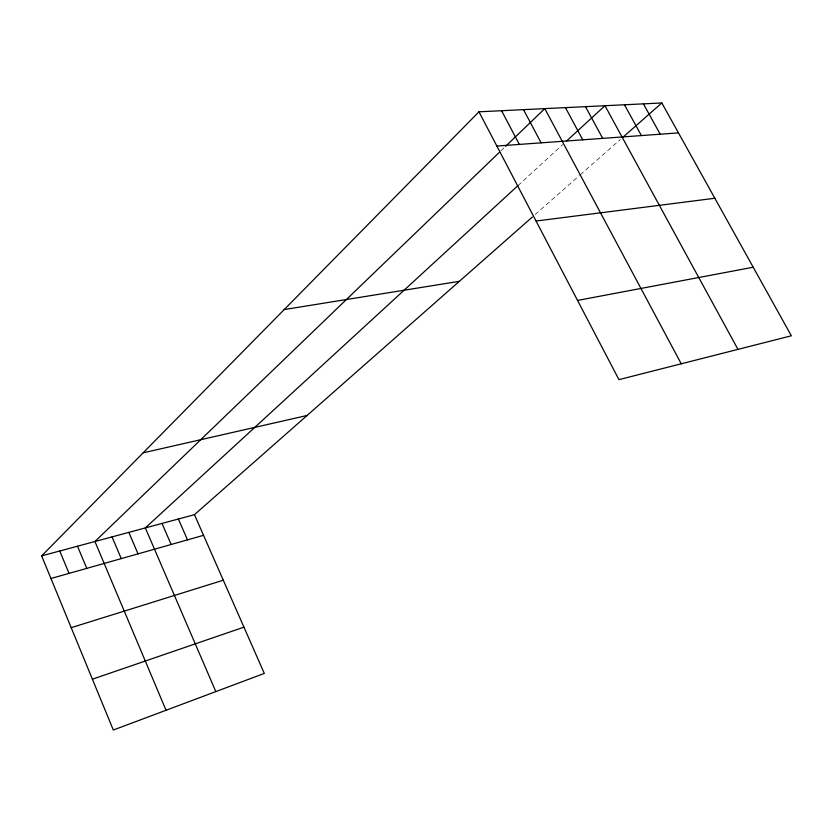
<?xml version="1.0" encoding="UTF-8"?>
<svg xmlns="http://www.w3.org/2000/svg" width="833" height="833" viewBox="0 0 833 833"><rect width="100%" height="100%" fill="white"/><g stroke="black" fill="none" stroke-linecap="round" stroke-linejoin="round"><path stroke-width="0.62" stroke-dasharray="4.17 3.12" d="M500.914 150.846L504.652 147.243M518.011 185.592L562.671 144.567M535.192 214.518L579.32 175.638M580.278 174.795L620.366 139.486"/><path stroke-width="1.25" d="M532.37 217.007L194.464 514.669L264.3 673.428L113.319 730.031L41.65 555.882L478.965 111.809L661.829 102.969L791.35 335.793L618.95 379.64L478.965 111.809M499.04 152.647L94.931 541.512L166.038 710.268M505.579 146.348L544.782 108.623L681.238 363.792M518.011 185.592L145.327 527.914L215.83 691.598M566.44 141.11L604.977 105.718L737.965 349.371M623.199 136.987L661.829 102.969M92.401 679.197L243.944 627.155M71.201 627.676L223.296 580.205M50.959 578.498L203.554 535.327M41.65 555.882L194.464 514.669M143.13 452.829L307.065 415.48M577.55 300.432L753.209 267.226M284.22 309.564L459.358 281.315M536.056 221.037L714.839 198.254M496.864 146.046L678.468 132.884M643.42 103.854L660.194 134.207M624.469 104.771L641.389 135.571M585.495 106.655L602.686 138.372M565.44 107.624L582.767 139.819M523.509 109.654L541.127 142.839M501.581 110.716L519.334 144.411M178.377 519.001L187.498 539.867M162.008 523.416L171.15 544.49M128.834 532.37L138.028 553.862M112.038 536.9L121.254 558.61M77.5 546.209L86.767 568.366M59.747 550.998L69.035 573.385"/></g></svg>
